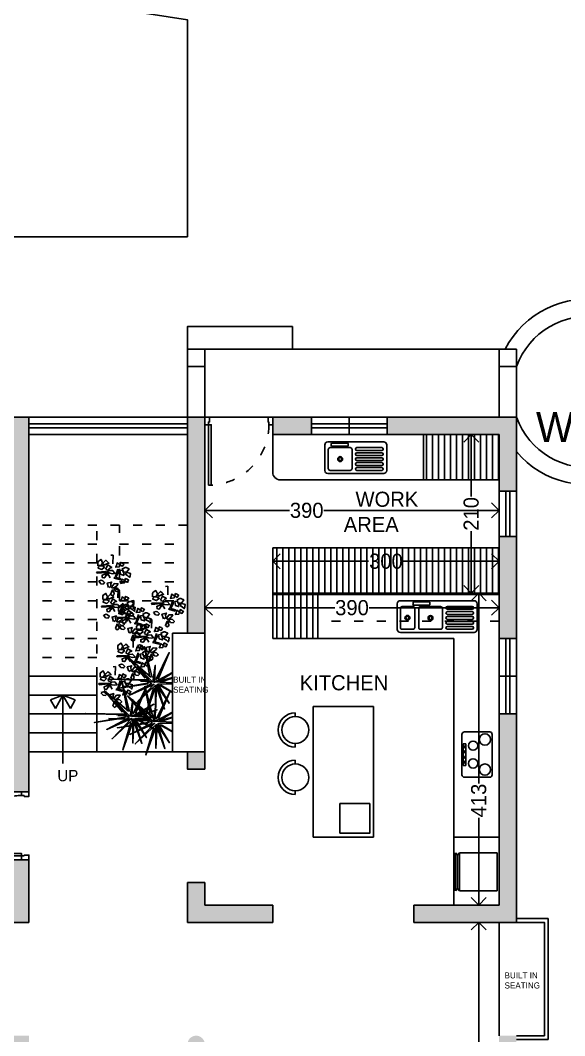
# Model space of a CAD drawing. Header units: inches. Extents: x -706 to 45253, y -3984 to 13819.
# Drawn here: x 36673 to 37394, y -100 to 1245 of the extents above; entities that cross this region are included whole.
import ezdxf

# ---------------------------------------------------------------- set-up
doc = ezdxf.new("R2010")
doc.units = ezdxf.units.IN
doc.header["$PDMODE"] = 99
doc.header["$PDSIZE"] = 0.2
doc.linetypes.add('ACAD_ISO03W100', pattern=[30, 12, -18])
for name, color, linetype in [('BC-FURNITURE', 8, 'Continuous'), ('BC-Hatch', 8, 'Continuous'), ('BC-JOINARY', 27, 'Continuous'), ('BC-WALLS', 1, 'Continuous'), ('BC-WHITECOLOR', 7, 'Continuous'), ('FUR', 8, 'Continuous'), ('WALL', 1, 'Continuous')]:
    doc.layers.add(name, color=color, linetype=linetype)
doc.styles.add('BC-1IN100-1', font='FreeSans.ttf', dxfattribs={"height": 20})
doc.styles.add('style2', font='FreeSans.ttf')
doc.dimstyles.new('BC-1IN100-1', dxfattribs={"dimtxt": 20, "dimasz": 20, "dimexe": 0.18, "dimexo": 0.0625, "dimgap": 1, "dimtad": 0, "dimtoh": 1, "dimdec": 1, "dimzin": 12, "dimdsep": 46, "dimtxsty": 'BC-1IN100-1', "dimblk": 'OPEN90', "dimcen": 0.09, "dimse1": 1, "dimse2": 1, "dimclrd": 256, "dimclre": 256, "dimclrt": 7, "dimadec": 0, "dimazin": 0, "dimtfac": 1, "dimtdec": 1, "dimtofl": 0, "dimtmove": 1, "dimatfit": 3, "dimldrblk": 'OPEN90', "dimfxl": 0, "dimtolj": 1, "dimtzin": 0, "dimlwd": -1, "dimarcsym": 0})

# ---------------------------------------------------------------- blocks, each defined once
blk = doc.blocks.new('GOBIND DOOR 7')
at = {"layer": 'BC-Hatch', "linetype": 'ACAD_ISO03W100'}
blk.add_arc((33263.5, 16175.5), 80, 0, 90, dxfattribs=at)
at = {"layer": 'BC-JOINARY'}
blk.add_lwpolyline([(33263.5, 16175.5), (33263.5, 16255.5), (33267, 16255.5), (33267, 16175.5)], close=True, dxfattribs=at)
for points in [[(33263.5, 16171.7), (33264.8, 16171.7), (33264.8, 16165.5), (33258.5, 16165.5), (33258.5, 16175.5), (33263.5, 16175.5), (33263.5, 16171.7)], [(33343.5, 16171.7), (33342.3, 16171.7), (33342.3, 16165.5), (33348.5, 16165.5), (33348.5, 16175.5), (33343.5, 16175.5), (33343.5, 16171.7)]]:
    blk.add_lwpolyline(points, dxfattribs=at)
blk = doc.blocks.new('_Open90')
at = {"color": 0, "linetype": 'ByBlock', "lineweight": -2}
for p, q in [((0, 0), (-1, 0)), ((-0.5, 0.5), (0, 0)), ((0, 0), (-0.5, -0.5))]:
    blk.add_line(p, q, dxfattribs=at)
blk = doc.blocks.new('*D767')
at = {"layer": 'BC-Hatch'}
for p, q in [((37280.1, 466.4), (37280.1, 234.5)), ((37280.1, 93.4), (37280.1, 189.1))]:
    blk.add_line(p, q, dxfattribs=at)
at = {"layer": 'Defpoints', "color": 0}
for p in [(37280.1, 486.4), (37307.1, 486.4), (37307.1, 73.4)]:
    blk.add_point(p, dxfattribs=at)
at = {"layer": 'BC-Hatch', "xscale": 20, "yscale": 20, "zscale": 20}
for p, rotation in [((37280.1, 486.4), 90), ((37280.1, 73.4), 270)]:
    blk.add_blockref('_Open90', p, dxfattribs=dict(at, rotation=rotation))
at = {"layer": 'BC-Hatch', "color": 7, "insert": (37280.1, 211.8), "char_height": 20, "attachment_point": 5, "rotation": 90, "style": 'BC-1IN100-1'}
blk.add_mtext('\\A1;413', dxfattribs=at)
blk = doc.blocks.new('*D774')
at = {"layer": 'BC-Hatch'}
for p, q in [((37280.1, 30.4), (37280.1, -521.1)), ((37280.1, -1131.6), (37280.1, -580.1))]:
    blk.add_line(p, q, dxfattribs=at)
at = {"layer": 'Defpoints', "color": 0}
for p in [(37307.1, 50.4), (37280.1, -1151.6), (37307.1, -1151.6)]:
    blk.add_point(p, dxfattribs=at)
at = {"layer": 'BC-Hatch', "xscale": 20, "yscale": 20, "zscale": 20}
for p, rotation in [((37280.1, 50.4), 90), ((37280.1, -1151.6), 270)]:
    blk.add_blockref('_Open90', p, dxfattribs=dict(at, rotation=rotation))
at = {"layer": 'BC-Hatch', "color": 7, "insert": (37280.1, -550.6), "char_height": 20, "attachment_point": 5, "rotation": 90, "style": 'BC-1IN100-1'}
blk.add_mtext('\\A1;1202', dxfattribs=at)
blk = doc.blocks.new('*D784')
at = {"layer": 'BC-Hatch'}
for p, q in [((36937.1, 596), (37029.2, 596)), ((37287.1, 596), (37075, 596))]:
    blk.add_line(p, q, dxfattribs=at)
at = {"layer": 'Defpoints', "color": 0}
for p in [(36917.1, 596), (36917.1, 561.4), (37307.1, 561.4)]:
    blk.add_point(p, dxfattribs=at)
at = {"layer": 'BC-Hatch', "xscale": 20, "yscale": 20, "zscale": 20, "rotation": 180}
blk.add_blockref('_Open90', (36917.1, 596), dxfattribs=at)
at = {"layer": 'BC-Hatch', "xscale": 20, "yscale": 20, "zscale": 20}
blk.add_blockref('_Open90', (37307.1, 596), dxfattribs=at)
at = {"layer": 'BC-Hatch', "color": 7, "insert": (37052.1, 596), "char_height": 20, "attachment_point": 5, "style": 'BC-1IN100-1'}
blk.add_mtext('\\A1;390', dxfattribs=at)
blk = doc.blocks.new('A$C64C66722')
at = {"layer": 'FUR'}
for p, q in [((0, 4), (0, 101.8)), ((4, 105.8), (37.9, 105.8)), ((4.2, 99.3), (4.2, 66.3)), ((7.9, 66.3), (7.9, 99.3)), ((10.7, 99.3), (10.7, 66.3)), ((14.4, 66.3), (14.4, 99.3)), ((17.2, 99.3), (17.2, 66.3)), ((20.9, 66.3), (20.9, 99.3)), ((23.8, 99.3), (23.8, 66.3)), ((27.5, 66.3), (27.5, 99.3)), ((30.6, 99.3), (30.6, 66.3)), ((34.3, 66.3), (34.3, 99.3)), ((42, 101.8), (42, 4)), ((4.2, 30.8), (4.2, 57.3)), ((6.6, 59.8), (31.8, 59.8)), ((34.3, 57.3), (34.3, 30.8)), ((36.1, 21.9), (36.1, 42.1)), ((37.3, 43.3), (39.2, 43.3)), ((40.4, 42.1), (40.4, 21.9)), ((31.8, 28.3), (6.6, 28.3)), ((4.2, 6.5), (4.2, 20.7)), ((6.6, 23.1), (31.8, 23.1)), ((34.3, 20.7), (34.3, 6.5)), ((39.2, 20.8), (37.3, 20.8)), ((37.9, 0), (4, 0)), ((31.8, 4), (6.6, 4))]:
    blk.add_line(p, q, dxfattribs=at)
for centre, radius in [((19.1, 44), 3.26), ((19.1, 44), 2.14), ((19.3, 13.4), 3.26), ((19.3, 13.4), 2.14)]:
    blk.add_circle(centre, radius, dxfattribs=at)
for centre, radius, start, end in [((4, 101.8), 4.02, 90, 180), ((6, 99.3), 1.85, 0, 180), ((12.6, 99.3), 1.85, 0, 180), ((19.1, 99.3), 1.85, 0, 180), ((25.7, 99.3), 1.85, 0, 180), ((32.5, 99.3), 1.85, 0, 180), ((37.9, 101.8), 4.02, 0, 90), ((6, 66.3), 1.85, 180, 0), ((6, 66.3), 1.85, 180, 0), ((6.6, 57.3), 2.47, 90, 180), ((12.6, 66.3), 1.85, 180, 0), ((12.6, 66.3), 1.85, 180, 0), ((19.1, 66.3), 1.85, 180, 0), ((19.1, 66.3), 1.85, 180, 0), ((25.7, 66.3), 1.85, 180, 0), ((25.7, 66.3), 1.85, 180, 0), ((32.5, 66.3), 1.85, 180, 0), ((32.5, 66.3), 1.85, 180, 0), ((31.8, 57.3), 2.47, 0, 90), ((37.3, 42.1), 1.19, 90, 180), ((39.2, 42.1), 1.19, 0, 90), ((6.6, 30.8), 2.47, 180, 270), ((31.8, 30.8), 2.47, 270, 0), ((6.6, 20.7), 2.47, 90, 180), ((31.8, 20.7), 2.47, 0, 90), ((37.3, 21.9), 1.19, 180, 270), ((39.2, 21.9), 1.19, 270, 0), ((4, 4), 4.02, 180, 270), ((6.6, 6.5), 2.47, 180, 270), ((31.8, 6.5), 2.47, 270, 0), ((37.9, 4), 4.02, 270, 0)]:
    blk.add_arc(centre, radius, start, end, dxfattribs=at)
blk = doc.blocks.new('A$C1482754334')
blk.add_blockref('A$C64C66722', (0, 0))
blk = doc.blocks.new('A$C1A3712BA')
at = {"layer": 'FUR'}
for p, q in [((2.5, 47, -179), (0, 50, -179)), ((0, 0, -179), (0, 50, -179)), ((2.5, 47, -179), (5, 50, -179)), ((2.5, 3, -179), (2.5, 47, -179)), ((5, 50, -179), (55, 50, -179)), ((5, 0, -179), (5, 50, -179)), ((55, 50, -179), (55, 0, -179)), ((2.5, 3, -179), (0, 0, -179)), ((2.5, 3, -179), (5, 0, -179)), ((55, 0, -179), (5, 0, -179))]:
    blk.add_line(p, q, dxfattribs=at)
blk = doc.blocks.new('A$C1184750331')
blk.add_blockref('A$C1A3712BA', (0, 0))
blk = doc.blocks.new('A$C3A7B1A8D')
at = {"layer": 'FUR'}
for p, q in [((0, 56.8), (0, 3.2)), ((36.9, 60), (3.2, 60)), ((40.1, 3.2), (40.1, 56.8)), ((5.3, 44.4), (1.8, 44.4)), ((1.8, 44.4), (1.8, 15.7)), ((5.3, 15.7), (5.3, 44.4)), ((1.8, 15.7), (5.3, 15.7)), ((3.2, 0), (36.9, 0))]:
    blk.add_line(p, q, dxfattribs=at)
for centre, radius in [((30.5, 50), 7.51), ((3.6, 40.1), 1.17), ((14.8, 41.8), 6.17), ((3.6, 33.8), 1.17), ((3.6, 26.3), 1.17), ((3.6, 20), 1.17), ((14.8, 18.3), 6.17), ((30.5, 10.1), 7.51)]:
    blk.add_circle(centre, radius, dxfattribs=at)
for centre, start, end in [((3.2, 56.8), 90, 180), ((36.9, 56.8), 0, 90), ((3.2, 3.2), 180, 270), ((36.9, 3.2), 270, 0)]:
    blk.add_arc(centre, 3.15, start, end, dxfattribs=at)
blk = doc.blocks.new('A$C11B53B6C')
at = {"layer": 'BC-FURNITURE'}
for p, q in [((25.3, 45.1), (25.3, 50.6)), ((25.3, 0), (25.3, 5.5))]:
    blk.add_line(p, q, dxfattribs=at)
blk.add_circle((25.3, 25.3), 19.8, dxfattribs=at)
blk.add_arc((25.3, 25.3), 25.3, 90, 270, dxfattribs=at)
blk = doc.blocks.new('*D797')
at = {"layer": 'BC-Hatch'}
for p, q in [((36937.1, 467.1), (37089.2, 467.1)), ((37287.1, 467.1), (37135, 467.1))]:
    blk.add_line(p, q, dxfattribs=at)
at = {"layer": 'Defpoints', "color": 0}
for p in [(37307.1, 467.1), (36917.1, 433.4), (37307.1, 426.4)]:
    blk.add_point(p, dxfattribs=at)
at = {"layer": 'BC-Hatch', "xscale": 20, "yscale": 20, "zscale": 20, "rotation": 180}
blk.add_blockref('_Open90', (36917.1, 467.1), dxfattribs=at)
at = {"layer": 'BC-Hatch', "xscale": 20, "yscale": 20, "zscale": 20}
blk.add_blockref('_Open90', (37307.1, 467.1), dxfattribs=at)
at = {"layer": 'BC-Hatch', "color": 7, "insert": (37112.1, 467.1), "char_height": 20, "attachment_point": 5, "style": 'BC-1IN100-1'}
blk.add_mtext('\\A1;390', dxfattribs=at)
blk = doc.blocks.new('TREE 2 MNS')
at = {"color": 66}
for points in [[(-15859.8, 11976.8), (-15827.5, 12103.3), (-15850.3, 11979.2)], [(-15874.2, 11967.2), (-15930.3, 12079.4), (-15883.7, 11969.6)], [(-15854.6, 11978), (-15756.1, 12062.9), (-15830.9, 11974.1)], [(-15894.8, 11944), (-15983.1, 11891.4), (-15889.9, 11944)], [(-15841.1, 11950.5), (-15713.9, 11931.4), (-15846.6, 11954.9)], [(-15838.3, 11966), (-15678.2, 11969.6), (-15845.5, 11963.7)]]:
    blk.add_lwpolyline(points, dxfattribs=at)
at = {"color": 86}
for points in [[(-15810.5, 11960.7), (-15979.4, 11951.9), (-15882.2, 11948.3), (-15929.4, 11869.5), (-15877.8, 11945.1), (-15873.5, 11846.5), (-15872.9, 11944), (-15787.4, 11864.6), (-15867.4, 11948.3), (-15764.9, 11903.4), (-15857, 11950.5), (-15799.5, 12020.6), (-15862, 11957.1), (-15872.4, 12026.6), (-15868.5, 11956.6), (-15960.6, 12006.9), (-15886.6, 11959.8), (-15973.2, 11984.5), (-15895.9, 11958.2)], [(-15882.2, 11936.3), (-15910.7, 11845.4), (-15878.9, 11932.5)], [(-15872.4, 11934.1), (-15831.8, 11818.6), (-15864.7, 11931.9)]]:
    blk.add_lwpolyline(points, dxfattribs=at)
blk = doc.blocks.new('A$C18291425')
at = {"color": 66}
for p, q in [((43.8, 107.8), (37.9, 107.3)), ((49.1, 48.6), (56.6, 70.5)), ((58.2, 62.5), (51.3, 48.6)), ((56.6, 70.5), (58.2, 62.5)), ((45.4, 47), (49.1, 48.6)), ((63, 42.2), (45.4, 47)), ((51.3, 48.6), (64.1, 45.4)), ((64.1, 45.4), (63, 42.2))]:
    blk.add_line(p, q, dxfattribs=at)
at = {"color": 86}
for p, q in [((43.3, 84.9), (43.8, 107.8)), ((26.2, 64.1), (0, 63)), ((0, 63), (1.1, 59.8)), ((1.1, 59.8), (24.6, 61.9)), ((24.6, 61.9), (24.6, 61.9)), ((35.8, 48.1), (26.2, 64.1))]:
    blk.add_line(p, q, dxfattribs=at)
for points in [[(3.4, 79.9), (3.4, 89), (4.9, 91.8), (11.8, 96.6), (16, 87.7), (13.2, 81.3), (10.1, 80), (4.8, 80.3)], [(15.5, 85.5), (24.3, 94.1), (29, 90.4), (32.5, 86.7), (26.7, 85), (19.9, 81.3), (17.6, 85), (16, 86.5)], [(59.8, 83.8), (54.5, 87), (52.9, 80.6), (50.7, 75.8), (60.4, 76.9), (60.9, 80.6), (64.1, 88.6), (68.4, 86.5), (70.5, 84.9), (72.1, 84.3), (68.4, 78.5), (65.7, 79.5), (62, 82.7)], [(26.2, 59.3), (14.4, 54.5), (15, 48.6), (19.8, 47.5), (22.4, 49.1), (25.1, 55.5), (26.7, 53.9), (26.2, 57.7), (25.6, 60.3)], [(67.3, 71), (75.3, 75.3), (78.5, 75.3), (86, 71.5), (80.1, 63.5), (73.2, 63), (70.5, 65.1), (68.4, 69.9)], [(78, 63), (89.7, 59.3), (88.7, 53.4), (87.1, 48.6), (82.8, 52.9), (76.4, 57.1), (78.5, 60.9), (79.1, 63)], [(72.6, 41.1), (67.3, 44.3), (65.7, 37.9), (63.6, 33.1), (73.2, 34.2), (73.7, 37.9), (76.9, 45.9), (81.2, 43.8), (83.3, 42.2), (84.9, 41.7), (81.2, 35.8), (78.5, 36.9), (74.8, 40.1)], [(41.8, 15.5), (37.2, 3.7), (41.8, 0), (45.9, 2.8), (46.5, 5.8), (43.7, 12.1), (46, 12.2), (42.9, 14.4), (40.6, 15.8)]]:
    blk.add_lwpolyline(points, dxfattribs=at)
at = {"color": 66}
for points in [[(24, 71), (29.9, 81.7), (40.1, 75.3), (35.3, 73.7), (30.4, 68.3), (24.6, 69.9)], [(5.2, 77.7), (4.2, 73.4), (13.9, 70.1), (20.7, 76.1), (15.8, 79.3), (6.3, 79.6)], [(28.8, 63.5), (33.7, 66.7), (42.2, 67.3), (48.6, 59.8), (47, 59.3), (42.2, 58.7), (34.7, 59.8), (28.8, 63)], [(66.2, 68.3), (62, 67.3), (63.6, 57.1), (72.1, 53.9), (72.6, 59.8), (68.4, 68.3)], [(5.7, 38.7), (11.1, 32), (17.6, 31.1), (18.7, 32.2), (21.2, 34.9), (16.2, 39.7), (12.4, 41.1), (6, 39.1)], [(31.8, 22), (28.1, 33.6), (39.7, 36.6), (37.6, 32), (38.1, 24.8), (32.9, 21.7)], [(40.5, 20.4), (41.5, 26), (47, 32.6), (56.8, 32.1), (56.1, 30.6), (53.2, 26.7), (47.3, 22), (40.9, 20)], [(45.5, 18.6), (50.9, 12), (57.4, 11), (58.5, 12.2), (61, 14.9), (56, 19.6), (52.2, 21), (45.8, 19)]]:
    blk.add_lwpolyline(points, dxfattribs=at)
blk = doc.blocks.new('*D849')
at = {"layer": 'BC-Hatch'}
for p, q in [((37027.1, 528.6), (37134.2, 528.6)), ((37287.1, 528.6), (37180, 528.6))]:
    blk.add_line(p, q, dxfattribs=at)
at = {"layer": 'Defpoints', "color": 0}
for p in [(37007.1, 546.4), (37307.1, 546.4), (37007.1, 528.6)]:
    blk.add_point(p, dxfattribs=at)
at = {"layer": 'BC-Hatch', "xscale": 20, "yscale": 20, "zscale": 20, "rotation": 180}
blk.add_blockref('_Open90', (37007.1, 528.6), dxfattribs=at)
at = {"layer": 'BC-Hatch', "xscale": 20, "yscale": 20, "zscale": 20}
blk.add_blockref('_Open90', (37307.1, 528.6), dxfattribs=at)
at = {"layer": 'BC-Hatch', "color": 7, "insert": (37157.1, 528.6), "char_height": 20, "attachment_point": 5, "style": 'BC-1IN100-1'}
blk.add_mtext('\\A1;300', dxfattribs=at)
blk = doc.blocks.new('*D850')
at = {"layer": 'BC-Hatch'}
for p, q in [((37270.1, 676.4), (37270.1, 614.3)), ((37270.1, 506.4), (37270.1, 568.5))]:
    blk.add_line(p, q, dxfattribs=at)
at = {"layer": 'Defpoints', "color": 0}
for p in [(37270.1, 696.4), (37307.1, 696.4), (37307.1, 486.4)]:
    blk.add_point(p, dxfattribs=at)
at = {"layer": 'BC-Hatch', "xscale": 20, "yscale": 20, "zscale": 20}
for p, rotation in [((37270.1, 696.4), 90), ((37270.1, 486.4), 270)]:
    blk.add_blockref('_Open90', p, dxfattribs=dict(at, rotation=rotation))
at = {"layer": 'BC-Hatch', "color": 7, "insert": (37270.1, 591.4), "char_height": 20, "attachment_point": 5, "rotation": 90, "style": 'BC-1IN100-1'}
blk.add_mtext('\\A1;210', dxfattribs=at)

msp = doc.modelspace()

# ---------------------------------------------------------------- hatches: boundary and pattern name
at = {"layer": 'BC-Hatch'}
h = msp.add_hatch(color=16, dxfattribs=at)
h.paths.add_polyline_path([(36684.06, -475.57), (36684.06, -378.95), (36678.47, -379.79), (36684.06, -378.8), (36684.06, -368.16), (36667.02, -367.55), (36684.06, -367.93), (36684.06, -347.57), (36661.06, -347.57), (36661.06, -452.57), (36271.06, -452.57), (36271.06, -372.57), (36248.06, -372.57), (36248.06, -475.57)])
h.paths.add_polyline_path([(36271.06, -590.57), (36271.06, -510.57), (36248.06, -510.57), (36248.06, -590.57)])
h.paths.add_polyline_path([(36271.06, -172.57), (36271.06, -111.07), (36548.06, -111.07), (36548.06, -122.57), (36571.06, -122.57), (36571.06, -109.57), (36571.06, -99.57), (36271.06, -99.57), (36271.06, -69.57), (36248.06, -69.57), (36248.06, -172.57)])
h.paths.add_polyline_path([(36684.06, -197.57), (36684.06, -99.57), (36661.06, -99.57), (36661.06, -197.57)])
h.paths.add_polyline_path([(36894.06, -111.07, 1), (36917.06, -111.07, 1)])
h.paths.add_polyline_path([(36894.06, -464.07, 1), (36917.06, -464.07, 1)])
h.paths.add_polyline_path([(37330.06, -475.57), (37330.06, -99.57), (37307.06, -99.57), (37307.06, -475.57)])
h.paths.add_polyline_path([(37330.06, 50.43), (37330.06, 326.43), (37307.06, 326.43), (37307.06, 73.43), (37194.06, 73.43), (37194.06, 50.43)])
h.paths.add_polyline_path([(37007.06, 50.43), (37007.06, 73.43), (36917.06, 73.43), (36917.06, 103.43), (36894.06, 103.43), (36894.06, 50.43)])
h.paths.add_polyline_path([(36684.06, 50.43), (36684.06, 133.43), (36533.06, 133.43), (36533.06, 73.43), (36353.04, 73.43), (36353.04, 133.43), (36341.54, 133.43), (36331.54, 133.43), (36330.04, 133.43), (36330.04, 73.43), (36213.23, 73.43), (36211.7, 73.43), (36181.24, 73.43), (36000.04, 73.43), (36000.04, 313.43), (36330.04, 313.43), (36330.04, 223.43), (36331.54, 223.43), (36341.54, 223.43), (36353.04, 223.43), (36353.04, 313.43), (36533.06, 313.43), (36533.06, 253.43), (36556.06, 253.43), (36556.06, 336.43), (36271.06, 336.43), (36271.06, 441.43), (36248.06, 441.43), (36248.06, 336.43), (35977.04, 336.43), (35977.04, 50.43), (36248.06, 50.43), (36248.06, 20.43), (36271.06, 20.43), (36271.06, 50.43), (36511.06, 50.43), (36511.06, -9.57), (36522.56, -9.57), (36522.56, 50.43), (36556.06, 50.43), (36556.06, 121.93), (36661.06, 121.93), (36661.06, 50.43)])
h.paths.add_polyline_path([(36684.06, 223.43), (36684.06, 719.43), (36566.06, 719.43), (36566.06, 696.43), (36661.06, 696.43), (36661.06, 223.43), (36674.06, 223.43)])
h.paths.add_polyline_path([(36917.06, 253.43), (36917.06, 276.43), (36894.06, 276.43), (36894.06, 253.43)])
h.paths.add_polyline_path([(36917.06, 433.43), (36917.06, 709.43), (36917.06, 719.43), (36894.06, 719.43), (36894.06, 433.43)])
h.paths.add_polyline_path([(37330.06, 426.43), (37330.06, 561.43), (37307.06, 561.43), (37307.06, 486.43), (37307.06, 426.43)])
h = msp.add_hatch(color=16, dxfattribs=at)
h.paths.add_polyline_path([(37330.06, 621.43), (37330.06, 719.43), (37158.56, 719.43), (37158.56, 696.43), (37307.06, 696.43), (37307.06, 621.43)])
h.paths.add_polyline_path([(37058.56, 696.43), (37058.56, 719.43), (37007.06, 719.43), (37007.06, 696.43)])
h.paths.add_polyline_path([(36366.06, 696.43), (36366.06, 709.43), (36366.06, 719.43), (36248.06, 719.43), (36248.06, 591.43), (36271.06, 591.43), (36271.06, 696.43)])
h = msp.add_hatch(dxfattribs=at)
h.set_pattern_fill('ANSI31', color=256, scale=2.5, angle=45, style=0)
h.paths.add_polyline_path([(37307.06, 636.43), (37307.06, 696.43), (37207.06, 696.43), (37207.06, 636.43)])
h = msp.add_hatch(dxfattribs=at)
h.set_pattern_fill('ANSI31', color=256, scale=2.5, angle=45, style=0)
h.paths.add_polyline_path([(37307.06, 486.43), (37307.06, 546.43), (37007.06, 546.43), (37007.06, 486.43)])
h.paths.add_polyline_path([(37130.15, 543.34), (37183.96, 543.34), (37183.96, 513.26), (37130.15, 513.26)], flags=24)
h = msp.add_hatch(dxfattribs=at)
h.set_pattern_fill('ANSI31', color=256, scale=2.5, angle=45, style=0)
h.paths.add_polyline_path([(37067.06, 426.43), (37067.06, 484.43), (37007.06, 484.43), (37007.06, 426.43)])

# ---------------------------------------------------------------- linework, layer by layer
for p, q in [((36894.06, 719.43), (36684.06, 719.43)), ((37158.56, 719.43), (37058.56, 719.43)), ((37108.56, 719.43), (37108.56, 696.43)), ((37158.56, 710.43), (37058.56, 710.43)), ((37058.56, 705.43), (37158.56, 705.43)), ((36894.06, 696.43), (36684.06, 696.43)), ((37058.56, 696.43), (37158.56, 696.43)), ((37247.06, 73.43), (37247.06, 426.43)), ((37307.06, 326.43), (37307.06, 426.43)), ((37316.06, 326.43), (37316.06, 426.43)), ((37321.06, 426.43), (37321.06, 326.43)), ((37330.06, 426.43), (37330.06, 326.43)), ((36774.06, 376.43), (36684.06, 376.43)), ((36774.06, 276.43), (36774.06, 376.43)), ((37307.06, 376.43), (37330.06, 376.43)), ((36774.06, 351.43), (36684.06, 351.43)), ((36729.06, 351.43), (36712.67, 344.98)), ((36719.01, 333.48), (36729.06, 351.43)), ((36729.06, 351.43), (36729.06, 260.9)), ((36729.06, 351.43), (36745.44, 344.98)), ((36739.11, 333.48), (36729.06, 351.43)), ((36712.67, 344.98), (36719.01, 333.48)), ((36745.44, 344.98), (36739.11, 333.48)), ((37060.56, 163.43), (37060.56, 336.43)), ((37140.56, 163.43), (37140.56, 336.43)), ((36774.06, 326.43), (36684.06, 326.43)), ((36774.06, 301.43), (36684.06, 301.43)), ((36774.06, 276.43), (36684.06, 276.43)), ((37140.56, 163.43), (37060.56, 163.43)), ((37307.06, 163.43), (37247.06, 163.43)), ((37307.06, -99.57), (37307.06, 50.43))]:
    msp.add_line(p, q)
at = {"linetype": 'ACAD_ISO03W100'}
for p, q in [((36894.06, 576.43), (36684.06, 576.43)), ((36774.06, 376.43), (36774.06, 576.43)), ((36804.06, 476.43), (36804.06, 576.43)), ((36774.06, 551.43), (36684.06, 551.43)), ((36804.06, 551.43), (36894.06, 551.43)), ((36774.06, 526.43), (36684.06, 526.43)), ((36804.06, 526.43), (36894.06, 526.43)), ((36774.06, 501.43), (36684.06, 501.43)), ((36804.06, 501.43), (36894.06, 501.43)), ((36774.06, 476.43), (36684.06, 476.43)), ((36804.06, 476.43), (36894.06, 476.43)), ((36774.06, 451.43), (36684.06, 451.43)), ((36774.06, 426.43), (36684.06, 426.43)), ((36774.06, 401.43), (36684.06, 401.43))]:
    msp.add_line(p, q, dxfattribs=at)
at = {"color": 66}
for points in [[(36847.44, 374.88), (36837.12, 415.37), (36844.38, 375.65)], [(36852.03, 371.83), (36870, 407.73), (36855.09, 372.59)], [(36845.76, 375.27), (36814.25, 402.42), (36838.2, 374.01)], [(36840.56, 371.44), (36789.32, 372.59), (36842.85, 370.68)], [(36841.46, 366.48), (36800.76, 360.35), (36843.21, 367.88)], [(36848.01, 322.76), (36837.69, 363.24), (36844.96, 323.52)], [(36874.06, 354.8), (36857.07, 364.38)], [(36858.65, 364.38), (36874.06, 355.2)], [(36846.34, 323.15), (36814.83, 350.3), (36838.77, 321.89)], [(36852.6, 319.7), (36870.58, 355.6), (36855.66, 320.47)], [(36841.13, 319.32), (36789.89, 320.47), (36843.43, 318.56)], [(36842.03, 314.36), (36801.34, 308.22), (36843.79, 315.76)], [(36874.06, 303), (36857.64, 312.25)], [(36859.22, 312.25), (36874.06, 303.42)]]:
    msp.add_lwpolyline(points, dxfattribs=at)
at = {"color": 86}
for points in [[(36874.06, 366.48), (36854.62, 365.78), (36869.7, 340.55), (36853.21, 364.73), (36851.81, 333.19), (36851.63, 364.38), (36824.27, 338.97), (36849.88, 365.78), (36817.08, 351.41), (36846.55, 366.48), (36828.13, 388.91), (36848.13, 368.58), (36851.46, 390.83), (36850.23, 368.41), (36874.06, 381.44)], [(36874.06, 380.94), (36856.02, 369.46), (36874.06, 374.59)], [(36831.66, 369.75), (36874.06, 367.52)], [(36874.06, 374.05), (36859, 368.93)], [(36851.46, 361.22), (36838.48, 324.26), (36849, 360.52)], [(36854.62, 361.93), (36863.74, 332.84), (36853.56, 360.7)], [(36874.06, 314.34), (36855.19, 313.66), (36870.27, 288.43), (36853.79, 312.6), (36852.38, 281.07), (36852.21, 312.25), (36824.84, 286.85), (36850.45, 313.66), (36817.65, 299.29), (36847.12, 314.36), (36828.7, 336.78), (36848.7, 316.46), (36852.03, 338.71), (36850.8, 316.28), (36874.06, 329)], [(36874.06, 328.45), (36856.59, 317.33), (36874.06, 322.3)], [(36832.23, 317.62), (36874.06, 315.42)], [(36855.19, 309.8), (36864.31, 280.72), (36854.14, 308.57)], [(36874.06, 321.73), (36859.57, 316.81)], [(36852.03, 309.1), (36839.05, 272.13), (36849.58, 308.4)]]:
    msp.add_lwpolyline(points, dxfattribs=at)
for points in [[(37330.06, 55.43), (37372.06, 55.43), (37372.06, -104.57), (37330.06, -104.57)], [(37330.06, 50.43), (37367.06, 50.43), (37367.06, -99.57), (37330.06, -99.57)]]:
    msp.add_lwpolyline(points)
at = {"layer": 'BC-Hatch'}
for p, q in [((36894.06, 710.43), (36684.06, 710.43)), ((36894.06, 705.43), (36684.06, 705.43))]:
    msp.add_line(p, q, dxfattribs=at)
for points in [[(36894.06, 958.41), (36894.06, 1245.79), (35839.53, 1409.17), (35804.42, 456.43), (36068.06, 456.43), (36068.06, 958.37)], [(37096.18, 168.43), (37096.18, 207.8), (37135.56, 207.8), (37135.56, 168.43)]]:
    msp.add_lwpolyline(points, close=True, dxfattribs=at)
at = {"layer": 'BC-WALLS'}
for p, q in [((36684.06, 719.43), (36566.06, 719.43)), ((36684.06, 223.43), (36684.06, 719.43)), ((36894.06, 433.43), (36894.06, 719.43)), ((36917.06, 719.43), (36894.06, 719.43)), ((36917.06, 433.43), (36917.06, 719.43)), ((37007.06, 696.43), (37007.06, 719.43)), ((37058.56, 719.43), (37007.06, 719.43)), ((37058.56, 696.43), (37058.56, 719.43)), ((37330.06, 719.43), (37158.56, 719.43)), ((37158.56, 696.43), (37158.56, 719.43)), ((37330.06, 621.43), (37330.06, 719.43)), ((37007.06, 696.43), (37058.56, 696.43)), ((37158.56, 696.43), (37307.06, 696.43)), ((37307.06, 621.43), (37307.06, 696.43)), ((37307.06, 621.43), (37330.06, 621.43)), ((37307.06, 486.43), (37307.06, 561.43)), ((37307.06, 561.43), (37330.06, 561.43)), ((37330.06, 426.43), (37330.06, 561.43)), ((37307.06, 426.43), (37307.06, 486.43)), ((36917.06, 433.43), (36894.06, 433.43)), ((36917.06, 433.43), (36917.06, 433.43)), ((37307.06, 426.43), (37330.06, 426.43)), ((37307.06, 326.43), (37330.06, 326.43)), ((37307.06, 73.43), (37307.06, 326.43)), ((37330.06, 50.43), (37330.06, 326.43)), ((36661.06, 223.43), (36684.06, 223.43)), ((36533.06, 133.43), (36684.06, 133.43)), ((36684.06, 50.43), (36684.06, 133.43)), ((36894.06, 50.43), (36894.06, 103.43)), ((36917.06, 103.43), (36894.06, 103.43)), ((36917.06, 73.43), (36917.06, 103.43)), ((37007.06, 73.43), (36917.06, 73.43)), ((37007.06, 50.43), (37007.06, 73.43)), ((37194.06, 73.43), (37194.06, 50.43)), ((37194.06, 73.43), (37307.06, 73.43)), ((36684.06, 50.43), (36661.06, 50.43)), ((36894.06, 50.43), (37007.06, 50.43)), ((37194.06, 50.43), (37330.06, 50.43))]:
    msp.add_line(p, q, dxfattribs=at)
msp.add_lwpolyline([(36894.06, 276.43), (36894.06, 253.43), (36917.06, 253.43), (36917.06, 276.43)], close=True, dxfattribs=at)
at = {"layer": 'BC-WHITECOLOR'}
for p, q in [((36894.06, 958.41), (36894.06, 1245.79)), ((36068.06, 958.37), (36894.06, 958.41)), ((36068.06, 958.37), (36894.06, 958.41)), ((36917.06, 786.43), (36917.06, 719.43)), ((37307.06, 786.43), (37307.06, 719.43)), ((36917.06, 719.43), (37007.06, 719.43)), ((37007.06, 696.43), (37007.06, 646.43)), ((37207.06, 636.43), (37207.06, 696.43)), ((37017.06, 636.43), (37307.06, 636.43)), ((37307.06, 561.43), (37307.06, 621.43)), ((37316.06, 561.43), (37316.06, 621.43)), ((37321.06, 621.43), (37321.06, 561.43)), ((37330.06, 621.43), (37330.06, 561.43)), ((37007.06, 486.43), (37007.06, 546.43)), ((37307.06, 546.43), (37007.06, 546.43)), ((37307.06, 486.43), (37007.06, 486.43)), ((37007.06, 486.43), (37007.06, 426.43)), ((37307.06, 484.43), (37007.06, 484.43)), ((37067.06, 486.43), (37067.06, 426.43)), ((36874.06, 433.43), (36874.06, 276.43)), ((36874.06, 433.43), (36894.06, 433.43)), ((36917.06, 433.43), (36917.06, 253.43)), ((37247.06, 426.43), (37007.06, 426.43)), ((37140.56, 336.43), (37060.56, 336.43)), ((36894.06, 276.43), (36774.06, 276.43)), ((36917.06, 253.43), (36894.06, 253.43))]:
    msp.add_line(p, q, dxfattribs=at)
at = {"layer": 'BC-WHITECOLOR', "linetype": 'ACAD_ISO03W100'}
msp.add_line((37307.06, 449.43), (37067.06, 449.43), dxfattribs=at)
at = {"layer": 'BC-WHITECOLOR'}
for points in [[(36894.06, 809.43), (36894.06, 839.43), (37033.24, 839.43), (37033.24, 809.43)], [(36894.06, 719.43), (36894.06, 809.43), (37330.06, 809.43), (37330.06, 719.43)], [(36894.06, 809.43), (36894.06, 786.43), (36917.06, 786.43)], [(36917.06, 786.43), (36917.06, 809.43), (36894.06, 809.43)], [(37330.06, 809.43), (37330.06, 786.43), (37307.06, 786.43)], [(37307.06, 786.43), (37307.06, 809.43), (37330.06, 809.43)]]:
    msp.add_lwpolyline(points, dxfattribs=at)
for centre, radius, start, end in [((37424.28, 752.93), 123, 220.0012, 152.65485), ((37424.28, 752.93), 100, 199.57254, 160.42746), ((37017.06, 646.43), 10, 180, 270)]:
    msp.add_arc(centre, radius, start, end, dxfattribs=at)
at = {"layer": 'FUR'}
for p, q in [((37154.15, 686.77), (37080.05, 686.77)), ((37076.03, 682.76), (37076.03, 648.83)), ((37080.68, 676.66), (37080.68, 651.44)), ((37109.71, 679.12), (37083.14, 679.12)), ((37084.68, 684.01), (37084.68, 682.12)), ((37105.98, 685.2), (37085.87, 685.2)), ((37085.87, 680.92), (37105.98, 680.92)), ((37107.18, 682.12), (37107.18, 684.01)), ((37112.18, 651.44), (37112.18, 676.66)), ((37118.7, 679.12), (37151.64, 679.12)), ((37151.64, 675.42), (37118.7, 675.42)), ((37118.7, 672.36), (37151.64, 672.36)), ((37158.17, 648.83), (37158.17, 682.76)), ((37151.64, 668.66), (37118.7, 668.66)), ((37118.7, 665.73), (37151.64, 665.73)), ((37151.64, 662.03), (37118.7, 662.03)), ((37118.7, 659.25), (37151.64, 659.25)), ((37083.14, 648.97), (37109.71, 648.97)), ((37151.64, 655.55), (37118.7, 655.55)), ((37118.7, 652.67), (37151.64, 652.67)), ((37151.64, 648.97), (37118.7, 648.97)), ((37080.05, 644.81), (37154.15, 644.81))]:
    msp.add_line(p, q, dxfattribs=at)
for radius in [3.26, 2.14]:
    msp.add_circle((37096.43, 663.94), radius, dxfattribs=at)
for centre, radius, start, end in [((37080.05, 682.76), 4.02, 90, 180), ((37154.15, 682.76), 4.02, 0, 90), ((37083.14, 676.66), 2.47, 90, 180), ((37085.87, 684.01), 1.19, 90, 180), ((37085.87, 682.12), 1.19, 180, 270), ((37105.98, 684.01), 1.19, 0, 90), ((37105.98, 682.12), 1.19, 270, 0), ((37109.71, 676.66), 2.47, 0, 90), ((37118.7, 677.27), 1.85, 90, 270), ((37118.7, 677.27), 1.85, 90, 270), ((37118.7, 670.51), 1.85, 90, 270), ((37118.7, 670.51), 1.85, 90, 270), ((37151.64, 677.27), 1.85, 270, 90), ((37151.64, 670.51), 1.85, 270, 90), ((37118.7, 663.88), 1.85, 90, 270), ((37118.7, 663.88), 1.85, 90, 270), ((37118.7, 657.4), 1.85, 90, 270), ((37118.7, 657.4), 1.85, 90, 270), ((37151.64, 663.88), 1.85, 270, 90), ((37151.64, 657.4), 1.85, 270, 90), ((37080.05, 648.83), 4.02, 180, 270), ((37083.14, 651.44), 2.47, 180, 270), ((37109.71, 651.44), 2.47, 270, 0), ((37118.7, 650.82), 1.85, 90, 270), ((37118.7, 650.82), 1.85, 90, 270), ((37151.64, 650.82), 1.85, 270, 90), ((37154.15, 648.83), 4.02, 270, 0)]:
    msp.add_arc(centre, radius, start, end, dxfattribs=at)

# ---------------------------------------------------------------- block references
at = {"color": 7, "xscale": 0.5, "yscale": 0.5, "zscale": 0.5}
for p in [(36773.68, 482.87), (36780.14, 437.88), (36846.24, 441.63), (36800.93, 422.76), (36824.92, 397.56), (36800.28, 372.03), (36776.61, 335.2)]:
    msp.add_blockref('A$C18291425', p, dxfattribs=at)
at = {"xscale": 0.9, "yscale": 0.9, "zscale": 0.9}
for p in [(37014.25, 282.53), (37014.25, 219.62)]:
    msp.add_blockref('A$C11B53B6C', p, dxfattribs=at)
msp.add_blockref('A$C3A7B1A8D', (37257.83, 242.67))
at = {"layer": 'BC-Hatch', "xscale": -1, "rotation": 269.9999999999931}
msp.add_blockref('A$C1482754334', (37172.18, 434.45), dxfattribs=at)
at = {"layer": 'BC-Hatch', "rotation": 360}
msp.add_blockref('A$C1184750331', (37249.39, 92.45), dxfattribs=at)
at = {"layer": 'BC-JOINARY', "xscale": -1, "rotation": 179.9999999999999}
msp.add_blockref('GOBIND DOOR 7', (3658.53, 16884.93), dxfattribs=at)
at = {"layer": 'BC-JOINARY', "rotation": 89.9999999999999}
msp.add_blockref('GOBIND DOOR 7', (52849.56, -33125.11), dxfattribs=at)
at = {"layer": 'WALL', "xscale": -0.319999999999709, "yscale": 0.319999999999709, "zscale": 0.3200000000000001}
msp.add_blockref('TREE 2 MNS', (31742.31, -3503), dxfattribs=at)

# ---------------------------------------------------------------- texts
at = {"layer": 'BC-WHITECOLOR', "attachment_point": 1, "style": 'style2'}
for s, insert, char_height, width in [('{WELL}', (37355.87, 726.41), 40, 600.197), ('{\\fFreeSans|b0|i0|c0|p18;\\W2.09892; }{\\fFreeSans|b0|i0|c0|p18;WORK }{\\fFreeSans|b0|i0|c0|p18;\\W2.09892; }{\\fFreeSans|b0|i0|c0|p18;AREA}', (37101.18, 620.78), 20, 113.9495), ('{\\fFreeSans|b0|i0|c0|p18;KITCHEN}', (37042.79, 377.77), 20, 113.9495), ('{\\fFreeSans|b0|i0|c0|p18;BUILT IN\\PSEATING}', (36875.12, 375.91), 8, 113.9495), ('{\\fFreeSans|b0|i0|c0|p18;UP}', (36721.63, 252.3), 15, 113.9495), ('{\\fFreeSans|b0|i0|c0|p18;BUILT IN\\PSEATING}', (37314.3, -15.74), 8, 113.9495)]:
    msp.add_mtext(s, dxfattribs=dict(at, insert=insert, char_height=char_height, width=width))

# ---------------------------------------------------------------- dimensions: what is measured, and where the dimension line sits
at = {"layer": 'BC-Hatch'}
for base, p1, p2, picture, middle in [((37270.13, 696.43), (37307.06, 486.43), (37307.06, 696.43), '*D850', (37270.13, 591.43)), ((37280.13, -1151.57), (37307.06, 50.43), (37307.06, -1151.57), '*D774', (37280.13, -550.57))]:
    dim = msp.add_linear_dim(base=base, p1=p1, p2=p2, angle=90, dimstyle='BC-1IN100-1', dxfattribs=at)
    dim.commit()
    dim.dimension.update_dxf_attribs({"geometry": picture, "text_midpoint": middle})
dim = msp.add_linear_dim(base=(36917.06, 595.95), p1=(37307.06, 561.43), p2=(36917.06, 561.43), dimstyle='BC-1IN100-1', dxfattribs=at)
dim.commit()
dim.dimension.update_dxf_attribs({"geometry": '*D784', "text_midpoint": (37052.06, 595.95), "dimtype": 160})
for base, p1, p2, picture, middle in [((37007.06, 528.58), (37307.06, 546.43), (37007.06, 546.43), '*D849', (37157.06, 528.58)), ((37307.06, 467.1), (36917.06, 433.43), (37307.06, 426.43), '*D797', (37112.06, 467.1))]:
    dim = msp.add_linear_dim(base=base, p1=p1, p2=p2, dimstyle='BC-1IN100-1', dxfattribs=at)
    dim.commit()
    dim.dimension.update_dxf_attribs({"geometry": picture, "text_midpoint": middle})
dim = msp.add_linear_dim(base=(37280.13, 486.43), p1=(37307.06, 73.43), p2=(37307.06, 486.43), angle=90, dimstyle='BC-1IN100-1', dxfattribs=at)
dim.commit()
dim.dimension.update_dxf_attribs({"geometry": '*D767', "text_midpoint": (37280.13, 211.79), "dimtype": 160})

doc.saveas('drawing.dxf')
